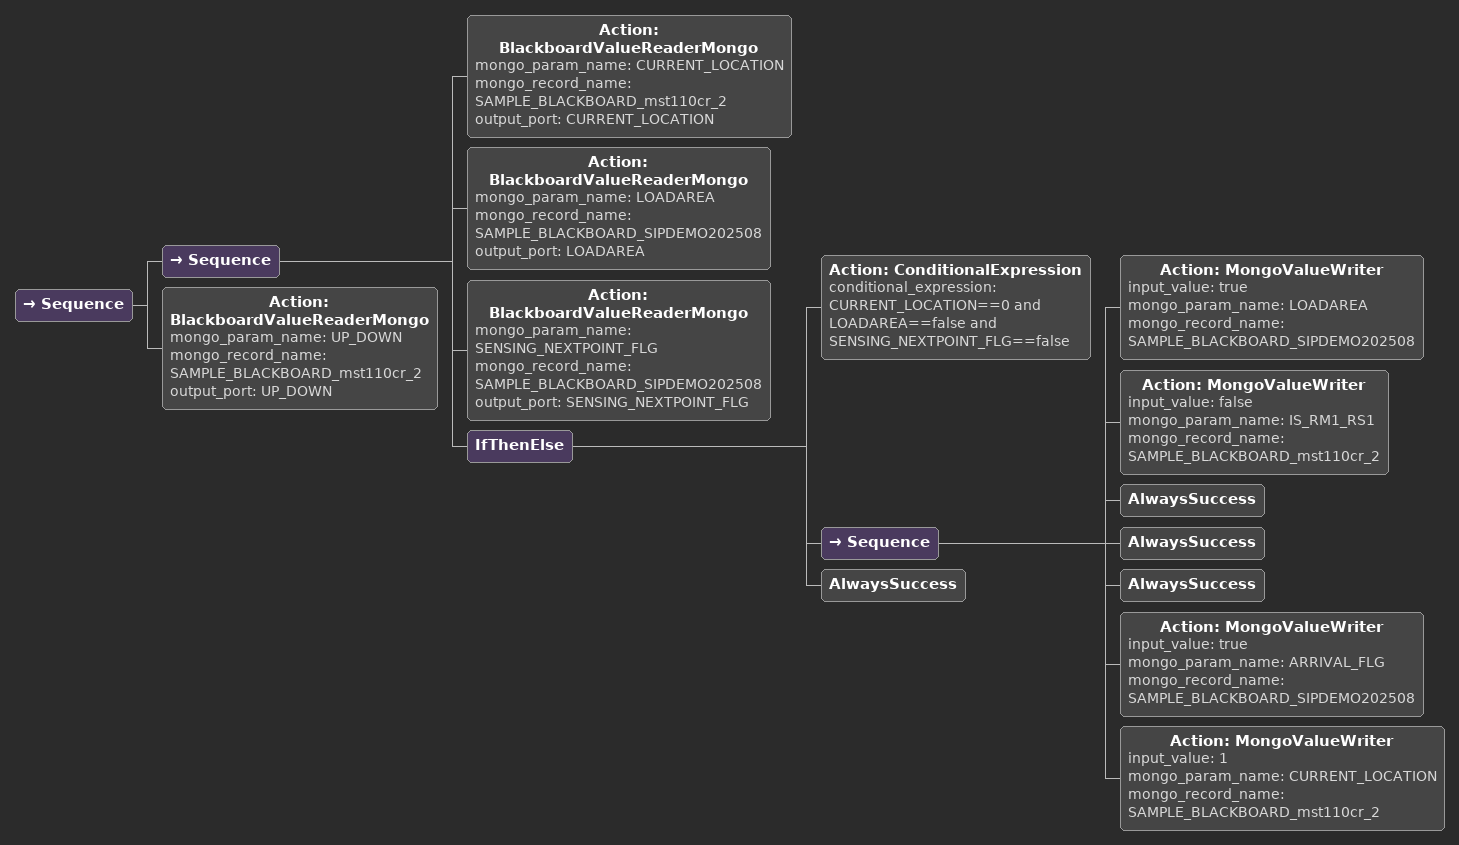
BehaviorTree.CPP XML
<Sequence>
    <Sequence>
        <Action ID="BlackboardValueReaderMongo" mongo_param_name="CURRENT_LOCATION" mongo_record_name="SAMPLE_BLACKBOARD_mst110cr_2" output_port="CURRENT_LOCATION"/>
        <Action ID="BlackboardValueReaderMongo" mongo_param_name="LOADAREA" mongo_record_name="SAMPLE_BLACKBOARD_SIPDEMO202508" output_port="LOADAREA"/>
        <Action ID="BlackboardValueReaderMongo" mongo_param_name="SENSING_NEXTPOINT_FLG" mongo_record_name="SAMPLE_BLACKBOARD_SIPDEMO202508" output_port="SENSING_NEXTPOINT_FLG"/>
        <IfThenElse>
            <Action ID="ConditionalExpression" conditional_expression="CURRENT_LOCATION==0 and LOADAREA==false and SENSING_NEXTPOINT_FLG==false"/>
            <Sequence>
                <Action ID="MongoValueWriter" input_value="true" mongo_param_name="LOADAREA" mongo_record_name="SAMPLE_BLACKBOARD_SIPDEMO202508"/>
                <Action ID="MongoValueWriter" input_value="false" mongo_param_name="IS_RM1_RS1" mongo_record_name="SAMPLE_BLACKBOARD_mst110cr_2"/>
                <AlwaysSuccess/>
                <AlwaysSuccess/>
                <AlwaysSuccess/>
                <Action ID="MongoValueWriter" input_value="true" mongo_param_name="ARRIVAL_FLG" mongo_record_name="SAMPLE_BLACKBOARD_SIPDEMO202508"/>
                <Action ID="MongoValueWriter" input_value="1" mongo_param_name="CURRENT_LOCATION" mongo_record_name="SAMPLE_BLACKBOARD_mst110cr_2"/>
            </Sequence>
            <AlwaysSuccess/>
        </IfThenElse>
    </Sequence>
    <Action ID="BlackboardValueReaderMongo" mongo_param_name="UP_DOWN" mongo_record_name="SAMPLE_BLACKBOARD_mst110cr_2" output_port="UP_DOWN"/>
</Sequence>
